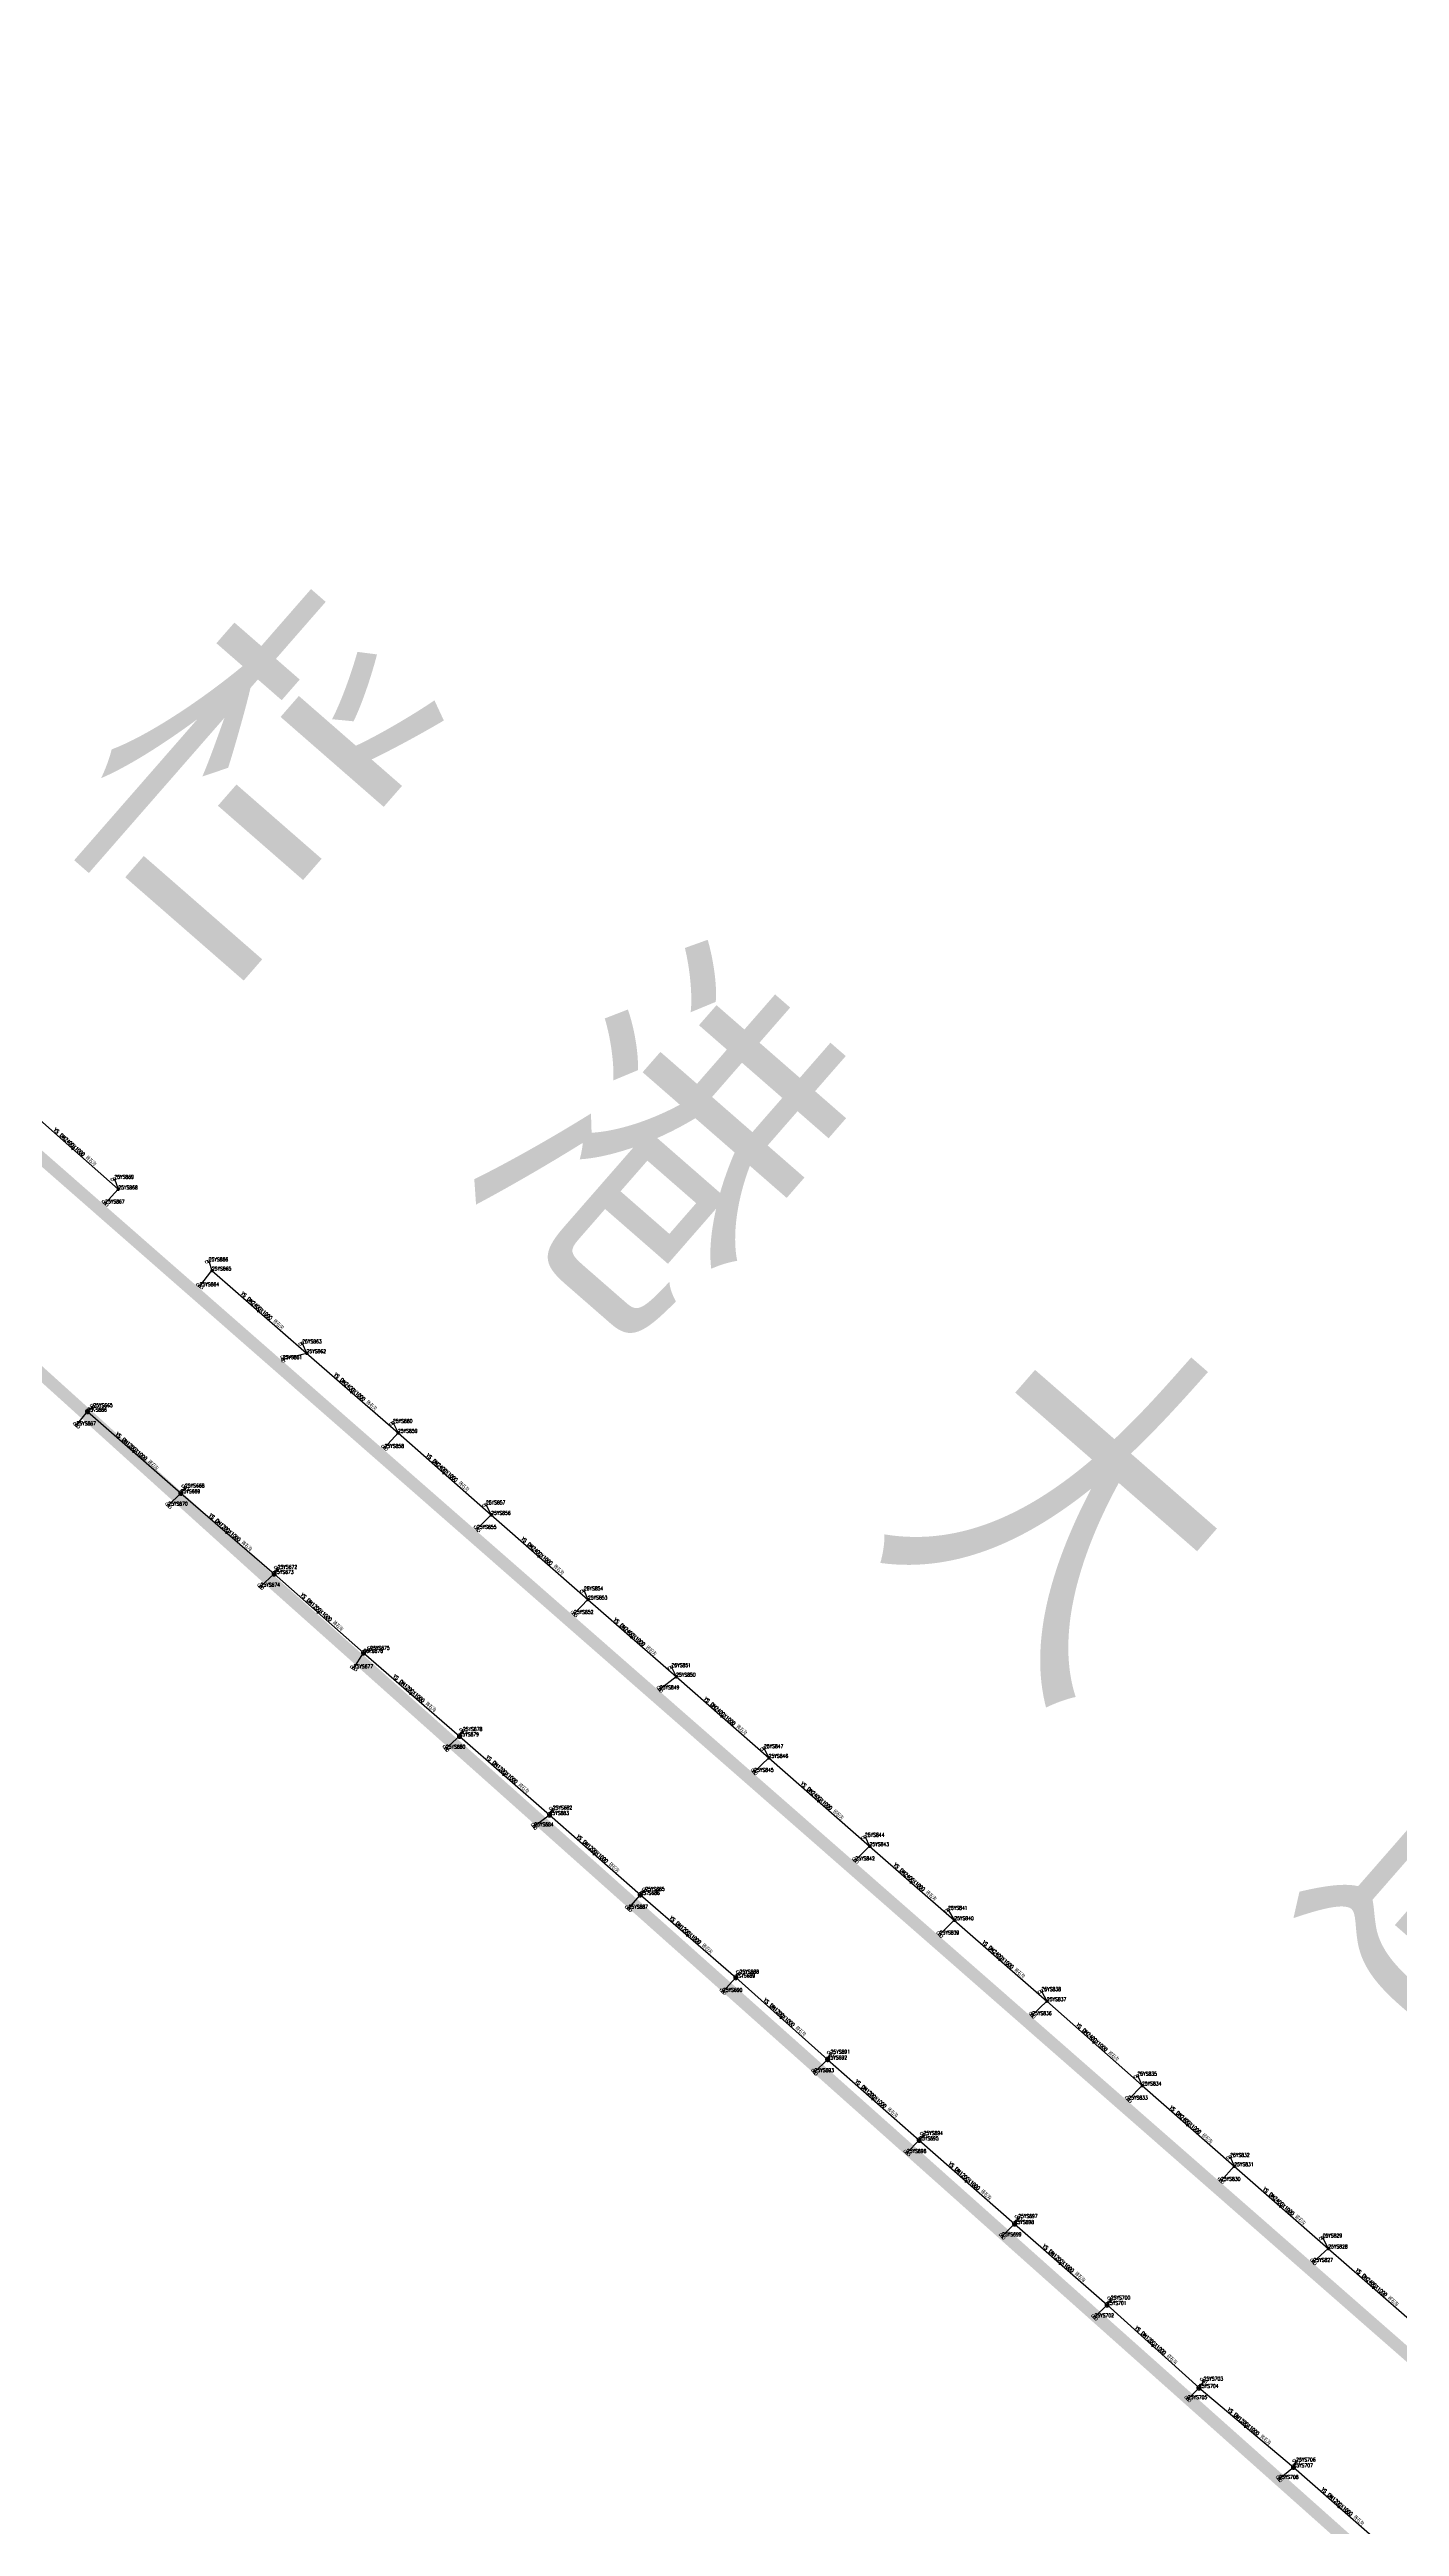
# Model space of a CAD drawing. Extents: x 78813 to 99477, y 2421021 to 2448125.
# Drawn here: x 87749 to 88078, y 2428685 to 2429288 of the extents above; entities that cross this region are included whole.
import ezdxf
from ezdxf.enums import TextEntityAlignment as Align

# ---------------------------------------------------------------- set-up
doc = ezdxf.new("R2010")
doc.units = 0
doc.set_wipeout_variables(frame=1)
doc.layers.get('0').update_dxf_attribs({"linetype": 'CONTINUOUS'})
doc.layers.add('DX_YS', color=42, linetype='CONTINUOUS')
doc.layers.add('道路', color=5, linetype='CONTINUOUS')
doc.layers.add('YSLINE', color=7, linetype='CONTINUOUS', true_color=0xcc9900)
doc.layers.add('道路名称', color=7, linetype='CONTINUOUS', lineweight=0)
doc.styles.add('CcNameZT', font='txt.SHX', dxfattribs={"width": 0.8, "bigfont": 'HZTXT.SHX'})
doc.styles.add('PointNameZT', font='txt.SHX', dxfattribs={"width": 0.8, "bigfont": 'HZTXT.SHX'})
doc.styles.add('宋体0.7', font='', dxfattribs={"width": 0.7})
doc.styles.get('宋体0.7').set_extended_font_data('SimSun')

# ---------------------------------------------------------------- blocks, each defined once
blk = doc.blocks.new('PS雨篦')
blk.add_lwpolyline([(-1.5, 0.5), (0, 0.5), (1.5, 0.5), (1.5, -0.5), (0, -0.5), (-1.5, -0.5)], close=True)
blk.add_wipeout([(-1.5, 0.5), (0, 0.5), (1.5, 0.5), (1.5, -0.5), (0, -0.5), (-1.5, -0.5)])
for p, q in [((-0.5, -0.5), (-0.5, 0.5)), ((0.5, -0.5), (0.5, 0.5))]:
    blk.add_line(p, q)
blk = doc.blocks.new('GC546')
at = {"color": 0}
for p in [(0.866, 0.5), (0.866, -0.5)]:
    blk.add_line(p, (0, 0), dxfattribs=at)
blk = doc.blocks.new('PS雨水井')
blk.add_lwpolyline([(1, 0), (1, 0.1), (1, 0.1), (1, 0.2), (1, 0.3), (0.9, 0.3), (0.9, 0.4), (0.9, 0.5), (0.8, 0.5), (0.8, 0.6), (0.8, 0.6), (0.7, 0.7), (0.7, 0.7), (0.6, 0.8), (0.6, 0.8), (0.5, 0.9), (0.4, 0.9), (0.4, 0.9), (0.3, 1), (0.2, 1), (0.2, 1), (0.1, 1), (0, 1), (0, 1), (-0.1, 1), (-0.2, 1), (-0.2, 1), (-0.3, 1), (-0.4, 0.9), (-0.4, 0.9), (-0.5, 0.9), (-0.6, 0.8), (-0.6, 0.8), (-0.7, 0.7), (-0.7, 0.7), (-0.8, 0.6), (-0.8, 0.6), (-0.8, 0.5), (-0.9, 0.5), (-0.9, 0.4), (-0.9, 0.3), (-1, 0.3), (-1, 0.2), (-1, 0.1), (-1, 0.1), (-1, 0), (-1, -0.1), (-1, -0.1), (-1, -0.2), (-1, -0.3), (-0.9, -0.3), (-0.9, -0.4), (-0.9, -0.5), (-0.8, -0.5), (-0.8, -0.6), (-0.8, -0.6), (-0.7, -0.7), (-0.7, -0.7), (-0.6, -0.8), (-0.6, -0.8), (-0.5, -0.9), (-0.4, -0.9), (-0.4, -0.9), (-0.3, -1), (-0.2, -1), (-0.2, -1), (-0.1, -1), (0, -1), (0, -1), (0.1, -1), (0.2, -1), (0.2, -1), (0.3, -1), (0.4, -0.9), (0.4, -0.9), (0.5, -0.9), (0.6, -0.8), (0.6, -0.8), (0.7, -0.7), (0.7, -0.7), (0.8, -0.6), (0.8, -0.6), (0.8, -0.5), (0.9, -0.5), (0.9, -0.4), (0.9, -0.3), (1, -0.3), (1, -0.2), (1, -0.1), (1, 0)], close=True)
blk.add_wipeout([(1, 0), (1, 0.1), (1, 0.1), (1, 0.2), (1, 0.3), (0.9, 0.3), (0.9, 0.4), (0.9, 0.5), (0.8, 0.5), (0.8, 0.6), (0.8, 0.6), (0.7, 0.7), (0.7, 0.7), (0.6, 0.8), (0.6, 0.8), (0.5, 0.9), (0.4, 0.9), (0.4, 0.9), (0.3, 1), (0.2, 1), (0.2, 1), (0.1, 1), (0, 1), (0, 1), (-0.1, 1), (-0.2, 1), (-0.2, 1), (-0.3, 1), (-0.4, 0.9), (-0.4, 0.9), (-0.5, 0.9), (-0.6, 0.8), (-0.6, 0.8), (-0.7, 0.7), (-0.7, 0.7), (-0.8, 0.6), (-0.8, 0.6), (-0.8, 0.5), (-0.9, 0.5), (-0.9, 0.4), (-0.9, 0.3), (-1, 0.3), (-1, 0.2), (-1, 0.1), (-1, 0.1), (-1, 0), (-1, -0.1), (-1, -0.1), (-1, -0.2), (-1, -0.3), (-0.9, -0.3), (-0.9, -0.4), (-0.9, -0.5), (-0.8, -0.5), (-0.8, -0.6), (-0.8, -0.6), (-0.7, -0.7), (-0.7, -0.7), (-0.6, -0.8), (-0.6, -0.8), (-0.5, -0.9), (-0.4, -0.9), (-0.4, -0.9), (-0.3, -1), (-0.2, -1), (-0.2, -1), (-0.1, -1), (0, -1), (0, -1), (0.1, -1), (0.2, -1), (0.2, -1), (0.3, -1), (0.4, -0.9), (0.4, -0.9), (0.5, -0.9), (0.6, -0.8), (0.6, -0.8), (0.7, -0.7), (0.7, -0.7), (0.8, -0.6), (0.8, -0.6), (0.8, -0.5), (0.9, -0.5), (0.9, -0.4), (0.9, -0.3), (1, -0.3), (1, -0.2), (1, -0.1)])
for p, q in [((-1, 0), (0, 0)), ((-0.9, 0.5), (0, 0.5)), ((0, 1), (0, 0)), ((0, 0.5), (0.9, 0.5)), ((0, 0), (0, -1)), ((0, 0), (1, 0)), ((-0.9, -0.5), (0, -0.5)), ((0, -0.5), (0.9, -0.5))]:
    blk.add_line(p, q)
blk = doc.blocks.new('PS管线点')
blk.add_wipeout([(0.5, 0), (0.5, 0), (0.5, 0.1), (0.5, 0.1), (0.5, 0.1), (0.5, 0.2), (0.5, 0.2), (0.4, 0.2), (0.4, 0.3), (0.4, 0.3), (0.4, 0.3), (0.4, 0.3), (0.3, 0.4), (0.3, 0.4), (0.3, 0.4), (0.2, 0.4), (0.2, 0.4), (0.2, 0.5), (0.2, 0.5), (0.1, 0.5), (0.1, 0.5), (0.1, 0.5), (0, 0.5), (0, 0.5), (-0.1, 0.5), (-0.1, 0.5), (-0.1, 0.5), (-0.2, 0.5), (-0.2, 0.5), (-0.2, 0.4), (-0.3, 0.4), (-0.3, 0.4), (-0.3, 0.4), (-0.3, 0.4), (-0.4, 0.3), (-0.4, 0.3), (-0.4, 0.3), (-0.4, 0.3), (-0.4, 0.2), (-0.5, 0.2), (-0.5, 0.2), (-0.5, 0.1), (-0.5, 0.1), (-0.5, 0.1), (-0.5, 0), (-0.5, 0), (-0.5, 0), (-0.5, -0.1), (-0.5, -0.1), (-0.5, -0.1), (-0.5, -0.2), (-0.5, -0.2), (-0.4, -0.2), (-0.4, -0.3), (-0.4, -0.3), (-0.4, -0.3), (-0.4, -0.3), (-0.3, -0.4), (-0.3, -0.4), (-0.3, -0.4), (-0.3, -0.4), (-0.2, -0.4), (-0.2, -0.5), (-0.2, -0.5), (-0.1, -0.5), (-0.1, -0.5), (-0.1, -0.5), (0, -0.5), (0, -0.5), (0.1, -0.5), (0.1, -0.5), (0.1, -0.5), (0.2, -0.5), (0.2, -0.5), (0.2, -0.4), (0.2, -0.4), (0.3, -0.4), (0.3, -0.4), (0.3, -0.4), (0.4, -0.3), (0.4, -0.3), (0.4, -0.3), (0.4, -0.3), (0.4, -0.2), (0.5, -0.2), (0.5, -0.2), (0.5, -0.1), (0.5, -0.1), (0.5, -0.1)])
blk.add_lwpolyline([(0.5, 0), (0.5, 0), (0.5, 0.1), (0.5, 0.1), (0.5, 0.1), (0.5, 0.2), (0.5, 0.2), (0.4, 0.2), (0.4, 0.3), (0.4, 0.3), (0.4, 0.3), (0.4, 0.3), (0.3, 0.4), (0.3, 0.4), (0.3, 0.4), (0.2, 0.4), (0.2, 0.4), (0.2, 0.5), (0.2, 0.5), (0.1, 0.5), (0.1, 0.5), (0.1, 0.5), (0, 0.5), (0, 0.5), (-0.1, 0.5), (-0.1, 0.5), (-0.1, 0.5), (-0.2, 0.5), (-0.2, 0.5), (-0.2, 0.4), (-0.3, 0.4), (-0.3, 0.4), (-0.3, 0.4), (-0.3, 0.4), (-0.4, 0.3), (-0.4, 0.3), (-0.4, 0.3), (-0.4, 0.3), (-0.4, 0.2), (-0.5, 0.2), (-0.5, 0.2), (-0.5, 0.1), (-0.5, 0.1), (-0.5, 0.1), (-0.5, 0), (-0.5, 0), (-0.5, 0), (-0.5, -0.1), (-0.5, -0.1), (-0.5, -0.1), (-0.5, -0.2), (-0.5, -0.2), (-0.4, -0.2), (-0.4, -0.3), (-0.4, -0.3), (-0.4, -0.3), (-0.4, -0.3), (-0.3, -0.4), (-0.3, -0.4), (-0.3, -0.4), (-0.3, -0.4), (-0.2, -0.4), (-0.2, -0.5), (-0.2, -0.5), (-0.1, -0.5), (-0.1, -0.5), (-0.1, -0.5), (0, -0.5), (0, -0.5), (0.1, -0.5), (0.1, -0.5), (0.1, -0.5), (0.2, -0.5), (0.2, -0.5), (0.2, -0.4), (0.2, -0.4), (0.3, -0.4), (0.3, -0.4), (0.3, -0.4), (0.4, -0.3), (0.4, -0.3), (0.4, -0.3), (0.4, -0.3), (0.4, -0.2), (0.5, -0.2), (0.5, -0.2), (0.5, -0.1), (0.5, -0.1), (0.5, -0.1), (0.5, 0)], close=True)

msp = doc.modelspace()

# ---------------------------------------------------------------- block references
at = {"layer": 'DX_YS', "yscale": 0.5, "zscale": 0.5}
for p, xscale, rotation in [((87754.35, 2429020.66, 0.66), 0.4999999998987829, 318.4786882264889), ((87800.02, 2428980.77, 0.7), 0.5000000001488256, 138.8772495140747), ((87822.69, 2428961, 0.62), 0.4999999998838444, 138.9369259146668), ((87769.53, 2428946.51, 1.34), 0.4999999999168072, 138.8044378640043), ((87845.17, 2428941.3, 0.58), 0.5000000000698391, 138.604641441798), ((87792.27, 2428926.73, 1.34), 0.4999999999220236, 139.1869473602591), ((87868.31, 2428920.97, 0.57), 0.500000000016181, 138.7965285695764), ((87814.54, 2428907.29, 1.31), 0.4999999999228772, 138.5533654738354), ((87890.84, 2428901.25, 0.54), 0.4999999998648231, 138.7984068578298), ((87837.11, 2428887.5, 1.26), 0.4999999999567444, 138.9526970372431), ((87912.86, 2428881.95, 0.62), 0.4999999999186363, 138.7386315817928), ((87859.77, 2428867.73, 1.16), 0.4999999998790344, 138.830723124026), ((87936.42, 2428861.3, 0.77), 0.4999999998960806, 138.8084639879149), ((87881.8, 2428848.4, 1.15), 0.5000000000955935, 138.6420082532537), ((87959.03, 2428841.51, 0.74), 0.5000000000468401, 138.8034588930723), ((87904.48, 2428828.59, 1.22), 0.4999999999840575, 139.0714487561893), ((87980.62, 2428822.61, 0.62), 0.499999999905061, 138.7993304618535), ((87927.3, 2428808.52, 1.33), 0.4999999999506762, 138.2722597490295), ((88003.49, 2428802.47, 0.47), 0.4999999998754719, 138.4498722183189), ((87949.64, 2428788.69, 1.3), 0.5000000001057299, 138.5452475164041), ((88026.3, 2428782.35, 0.25), 0.5000000000910044, 138.761006475006), ((87972.42, 2428768.64, 1.23), 0.4999999998901451, 138.7438434509507), ((88048.99, 2428762.49, 0.22), 0.5000000000421808, 138.8466550005106), ((87995.31, 2428748.57, 1.17), 0.5000000000019504, 138.761726936702), ((88071.62, 2428742.7, 0.28), 0.5000000000167466, 138.778493147714), ((88017.77, 2428728.58, 1.11), 0.4999999999288102, 137.9163837657142), ((88040.46, 2428708.8, 1.21), 0.4999999998573933, 139.9270404709719), ((88063.2, 2428689.26, 1.3), 0.4999999998881965, 138.7055019330522)]:
    msp.add_blockref('GC546', p, dxfattribs=dict(at, xscale=xscale, rotation=rotation))

# ---------------------------------------------------------------- texts
at = {"layer": 'DX_YS', "style": 'CcNameZT', "width": 0.8}
for s, rotation, p in [(' YS DN2400X1000 砖石沟', 318.47869, (87754.52, 2429020.85, 0.65)), (' YS DN2400X1000 砖石沟', 318.87724, (87800.18, 2428980.96, 0.74)), (' YS DN2400X1000 砖石沟', 318.93692, (87822.85, 2428961.19, 0.67)), (' YS DN1200X1000 砖石沟', 318.80443, (87769.69, 2428946.69, 1.31)), (' YS DN2400X1000 砖石沟', 318.60464, (87845.34, 2428941.48, 0.57)), (' YS DN1200X1000 砖石沟', 319.18694, (87792.44, 2428926.92, 1.36)), (' YS DN2400X1000 砖石沟', 318.79652, (87868.47, 2428921.16, 0.6)), (' YS DN1200X1000 砖石沟', 318.55336, (87814.71, 2428907.47, 1.31)), (' YS DN2400X1000 砖石沟', 318.7984, (87891, 2428901.43, 0.55)), (' YS DN1200X1000 砖石沟', 318.95269, (87837.28, 2428887.69, 1.32)), (' YS DN2400X1000 砖石沟', 318.73863, (87913.02, 2428882.13, 0.54)), (' YS DN1200X1000 砖石沟', 318.83072, (87859.93, 2428867.92, 1.2)), (' YS DN2400X1000 砖石沟', 318.80846, (87936.59, 2428861.49, 0.7)), (' YS DN1200X1000 砖石沟', 318.642, (87881.96, 2428848.59, 1.13)), (' YS DN2400X1000 砖石沟', 318.80345, (87959.19, 2428841.7, 0.84)), (' YS DN1200X1000 砖石沟', 319.07144, (87904.64, 2428828.78, 1.16)), (' YS DN2400X1000 砖石沟', 318.79932, (87980.78, 2428822.8, 0.65)), (' YS DN1200X1000 砖石沟', 318.27225, (87927.46, 2428808.71, 1.28)), (' YS DN2400X1000 砖石沟', 318.44987, (88003.65, 2428802.65, 0.58)), (' YS DN1200X1000 砖石沟', 318.54524, (87949.81, 2428788.88, 1.37)), (' YS DN2400X1000 砖石沟', 318.761, (88026.47, 2428782.54, 0.37)), (' YS DN1200X1000 砖石沟', 318.74384, (87972.58, 2428768.83, 1.23)), (' YS DN2400X1000 砖石沟', 318.84665, (88049.16, 2428762.68, 0.14)), (' YS DN1200X1000 砖石沟', 318.76172, (87995.48, 2428748.76, 1.24)), (' YS DN2400X1000 砖石沟', 318.77849, (88071.78, 2428742.88, 0.29)), (' YS DN1200X1000 砖石沟', 317.91638, (88017.94, 2428728.77, 1.11)), (' YS DN1200X1000 砖石沟', 319.92703, (88040.62, 2428709, 1.11)), (' YS DN1200X1000 砖石沟', 318.7055, (88063.37, 2428689.44, 1.32))]:
    msp.add_text(s, height=0.9, rotation=rotation, dxfattribs=at).set_placement(p, align=Align.CENTER)
at = {"layer": 'DX_YS', "style": 'PointNameZT', "width": 0.8}
for s, p in [('25YS869', (87764.73, 2429013.21, 2.19)), ('25YS868', (87765.67, 2429010.64, 0.65)), ('25YS867', (87762.47, 2429007.2, 2.33)), ('25YS866', (87787.71, 2428993.09, 2.22)), ('25YS864', (87785.5, 2428987.02, 2.28)), ('25YS865', (87788.48, 2428990.84, 0.74)), ('25YS861', (87805.74, 2428969.26, 2.21)), ('25YS863', (87810.49, 2428973.11, 2.09)), ('25YS862', (87811.55, 2428970.7, 0.67)), ('25YS666', (87758.16, 2428956.45, 1.31)), ('25YS665', (87759.58, 2428957.54, 2.64)), ('25YS667', (87755.49, 2428953.1, 2.83)), ('25YS860', (87832.61, 2428953.69, 2.09)), ('25YS859', (87833.82, 2428951.3, 0.57)), ('25YS858', (87830.54, 2428947.61, 1.99)), ('25YS668', (87781.94, 2428937.95, 2.7)), ('25YS670', (87777.85, 2428933.54, 2.74)), ('25YS669', (87780.89, 2428936.56, 1.36)), ('25YS857', (87855.25, 2428933.84, 2.04)), ('25YS855', (87853.08, 2428927.87, 2.07)), ('25YS856', (87856.52, 2428931.29, 0.6)), ('25YS674', (87800.35, 2428913.78, 2.68)), ('25YS673', (87803.66, 2428916.9, 1.31)), ('25YS672', (87804.52, 2428918.14, 2.65)), ('25YS854', (87879.09, 2428912.89, 1.82)), ('25YS853', (87880.1, 2428910.65, 0.55)), ('25YS852', (87876.7, 2428907.13, 1.92)), ('25YS676', (87825.43, 2428897.67, 1.32)), ('25YS675', (87827.04, 2428898.41, 2.57)), ('25YS677', (87823.03, 2428893.88, 2.62)), ('25YS851', (87900.45, 2428894.18, 1.76)), ('25YS850', (87901.58, 2428891.84, 0.54)), ('25YS849', (87897.61, 2428888.77, 1.77)), ('25YS679', (87848.8, 2428877.32, 1.2)), ('25YS678', (87849.63, 2428878.6, 2.4)), ('25YS680', (87845.49, 2428874.3, 2.48)), ('25YS847', (87922.98, 2428874.43, 1.82)), ('25YS846', (87924.13, 2428872.05, 0.7)), ('25YS845', (87920.6, 2428868.65, 1.88)), ('25YS682', (87871.53, 2428859.46, 2.35)), ('25YS684', (87866.99, 2428855.37, 2.41)), ('25YS683', (87870.73, 2428858.14, 1.13)), ('25YS844', (87947.59, 2428852.83, 1.99)), ('25YS843', (87948.71, 2428850.54, 0.84)), ('25YS842', (87945.24, 2428847.07, 2.28)), ('25YS687', (87889.99, 2428835.29, 2.48)), ('25YS686', (87892.86, 2428838.66, 1.16)), ('25YS685', (87894.06, 2428839.63, 2.47)), ('25YS841', (87967.84, 2428835.02, 1.92)), ('25YS839', (87965.81, 2428828.99, 2.05)), ('25YS840', (87969.34, 2428832.48, 0.65)), ('25YS689', (87916.1, 2428818.51, 1.28)), ('25YS688', (87917.02, 2428819.48, 2.46)), ('25YS690', (87912.99, 2428815.02, 2.48)), ('25YS838', (87990.59, 2428815.21, 1.91)), ('25YS837', (87991.9, 2428812.74, 0.58)), ('25YS836', (87988.33, 2428809.34, 2.13)), ('25YS691', (87939.2, 2428799.95, 2.64)), ('25YS693', (87935.28, 2428795.45, 2.64)), ('25YS692', (87938.49, 2428798.54, 1.37)), ('25YS835', (88013.97, 2428794.58, 1.9)), ('25YS833', (88011.75, 2428788.76, 1.92)), ('25YS834', (88015.08, 2428792.19, 0.37)), ('25YS696', (87957.79, 2428775.75, 2.54)), ('25YS695', (87960.79, 2428778.84, 1.23)), ('25YS694', (87961.84, 2428780.13, 2.57)), ('25YS832', (88036.56, 2428774.78, 1.92)), ('25YS830', (88034.32, 2428768.96, 1.77)), ('25YS831', (88037.53, 2428772.51, 0.14)), ('25YS698', (87984.04, 2428758.45, 1.24)), ('25YS697', (87984.92, 2428759.91, 2.56)), ('25YS699', (87980.99, 2428755.43, 2.57)), ('25YS829', (88059.08, 2428755.14, 2.06)), ('25YS828', (88060.45, 2428752.48, 0.29)), ('25YS827', (88056.85, 2428749.21, 2.01)), ('25YS701', (88006.58, 2428738.7, 1.11)), ('25YS700', (88007.48, 2428740.02, 2.69)), ('25YS702', (88003.51, 2428735.67, 2.63)), ('25YS705', (88026.23, 2428715.75, 2.69)), ('25YS704', (88028.97, 2428718.47, 1.11)), ('25YS703', (88030.1, 2428720.26, 2.53)), ('25YS708', (88048.48, 2428696.3, 2.74)), ('25YS707', (88051.96, 2428699.13, 1.32)), ('25YS706', (88052.63, 2428700.54, 2.63))]:
    msp.add_text(s, height=0.9, dxfattribs=at).set_placement(p)

# ---------------------------------------------------------------- next in the draw order: block references
at = {"layer": 'DX_YS', "xscale": 0.5, "yscale": 0.5, "zscale": 0.5}
for name, p in [('PS管线点', (87765.67, 2429010.64, 0.65)), ('PS管线点', (87788.48, 2428990.84, 0.74)), ('PS管线点', (87811.55, 2428970.7, 0.67)), ('PS雨水井', (87758.16, 2428956.45, 1.31)), ('PS管线点', (87833.82, 2428951.3, 0.57)), ('PS雨水井', (87780.89, 2428936.56, 1.36)), ('PS雨水井', (87803.66, 2428916.9, 1.31)), ('PS雨水井', (87825.43, 2428897.67, 1.32)), ('PS雨水井', (87848.8, 2428877.32, 1.2)), ('PS雨水井', (87870.73, 2428858.14, 1.13)), ('PS雨水井', (87892.86, 2428838.66, 1.16)), ('PS雨水井', (87916.1, 2428818.51, 1.28)), ('PS雨水井', (87938.49, 2428798.54, 1.37)), ('PS雨水井', (87960.79, 2428778.84, 1.23)), ('PS雨水井', (87984.04, 2428758.45, 1.24)), ('PS雨水井', (88006.58, 2428738.7, 1.11)), ('PS雨水井', (88028.97, 2428718.47, 1.11)), ('PS雨水井', (88051.96, 2428699.13, 1.32))]:
    msp.add_blockref(name, p, dxfattribs=at)
at = {"layer": 'DX_YS', "yscale": 0.5, "zscale": 0.5}
for p, xscale, rotation in [((87805.74, 2428969.26, 2.21), 0.5000000000091982, 283.9156453611807), ((87855.25, 2428933.84, 2.04), 0.5000000000129083, 206.4480477067853), ((87853.08, 2428927.87, 2.07), 0.4999999998876768, 314.7912883456551), ((87879.09, 2428912.89, 1.82), 0.5000000000063802, 204.1139958705978), ((87876.7, 2428907.13, 1.92), 0.4999999998449715, 316.0768615395095), ((87900.45, 2428894.18, 1.76), 0.5000000000231469, 205.9036716655062), ((87897.61, 2428888.77, 1.77), 0.4999999999663171, 307.7168190353341), ((87922.98, 2428874.43, 1.82), 0.499999999927897, 205.9733940869487), ((87920.6, 2428868.65, 1.88), 0.5000000001022237, 313.8860786765219), ((87947.59, 2428852.83, 1.99), 0.5000000000021583, 206.2237699119475), ((87945.24, 2428847.07, 2.28), 0.5000000001558831, 315.0412377579772), ((87967.84, 2428835.02, 1.92), 0.5000000000405302, 210.5807468025003), ((87965.81, 2428828.99, 2.05), 0.4999999998549267, 314.6577937986825), ((87990.59, 2428815.21, 1.91), 0.5000000001015935, 207.8759596232291), ((87988.33, 2428809.34, 2.13), 0.4999999999839507, 313.6268748032964), ((88013.97, 2428794.58, 1.9), 0.5000000000148153, 204.7933808625745), ((88011.75, 2428788.76, 1.92), 0.4999999999370602, 315.8978201632664), ((88034.32, 2428768.96, 1.77), 0.5000000001141545, 317.9380573868326), ((88036.56, 2428774.78, 1.92), 0.5000000000225336, 203.0676463683317), ((88059.08, 2428755.14, 2.06), 0.5000000000268717, 207.3017685122305), ((88056.85, 2428749.21, 2.01), 0.5000000001199927, 312.1579801267646)]:
    msp.add_blockref('PS雨篦', p, dxfattribs=dict(at, xscale=xscale, rotation=rotation))

# ---------------------------------------------------------------- next in the draw order: block references
for p, xscale, rotation in [((87764.73, 2429013.21, 2.19), 0.4999999999960034, 200.0654691449517), ((87762.47, 2429007.2, 2.33), 0.4999999999589947, 317.0955677919833), ((87787.71, 2428993.09, 2.22), 0.4999999999550083, 198.9161578792953), ((87785.5, 2428987.02, 2.28), 0.5000000001396755, 322.0202064610147), ((87810.49, 2428973.11, 2.09), 0.4999999999381343, 203.7590623748569), ((87759.58, 2428957.54, 2.64), 0.5000000000255511, 127.4668408118557), ((87755.49, 2428953.1, 2.83), 0.4999999999302714, 321.4612978151146), ((87832.61, 2428953.69, 2.09), 0.4999999999810277, 206.8520059348774), ((87830.54, 2428947.61, 1.99), 0.4999999998700063, 318.407906717239), ((87781.94, 2428937.95, 2.7), 0.4999999998950749, 142.7945044243649), ((87777.85, 2428933.54, 2.74), 0.5000000000564819, 314.8013527205096), ((87804.52, 2428918.14, 2.65), 0.5000000001162543, 144.9645174489369), ((87827.04, 2428898.41, 2.57), 0.4999999999512175, 114.7683530550339), ((87823.03, 2428893.88, 2.62), 0.4999999999159286, 327.6464379031538), ((87849.63, 2428878.6, 2.4), 0.5000000001184759, 147.0595346230317), ((87871.53, 2428859.46, 2.35), 0.5000000001078664, 148.7680904336142), ((87866.99, 2428855.37, 2.41), 0.4999999999907717, 306.5233696823204), ((87894.06, 2428839.63, 2.47), 0.5000000000608738, 128.8453434272984), ((87917.02, 2428819.48, 2.46), 0.500000000018486, 136.5448845041171), ((87912.99, 2428815.02, 2.48), 0.4999999999828933, 318.2168450646593), ((87939.2, 2428799.95, 2.64), 0.4999999999832643, 153.4511707384702), ((87935.28, 2428795.45, 2.64), 0.500000000162689, 313.8645893422058), ((87961.84, 2428780.13, 2.57), 0.5000000000706695, 141.000049276496), ((87984.92, 2428759.91, 2.56), 0.5000000000761307, 149.1345208477891), ((87980.99, 2428755.43, 2.57), 0.499999999949774, 314.6416703118233), ((88007.48, 2428740.02, 2.69), 0.4999999999527757, 145.5062169033955), ((88026.23, 2428715.75, 2.69), 0.4999999999244048, 314.8950628020873), ((88030.1, 2428720.26, 2.53), 0.5000000000856969, 147.6892879776757), ((88048.48, 2428696.3, 2.74), 0.5000000001136059, 309.2363776916127)]:
    msp.add_blockref('PS雨篦', p, dxfattribs=dict(at, xscale=xscale, rotation=rotation))
at = {"layer": 'DX_YS', "xscale": 0.5, "yscale": 0.5, "zscale": 0.5}
for p in [(87856.52, 2428931.29, 0.6), (87880.1, 2428910.65, 0.55), (87901.58, 2428891.84, 0.54), (87924.13, 2428872.05, 0.7), (87948.71, 2428850.54, 0.84), (87969.34, 2428832.48, 0.65), (87991.9, 2428812.74, 0.58), (88015.08, 2428792.19, 0.37), (88037.53, 2428772.51, 0.14), (88060.45, 2428752.48, 0.29)]:
    msp.add_blockref('PS管线点', p, dxfattribs=at)

# ---------------------------------------------------------------- next in the draw order: linework, layer by layer
at = {"layer": 'YSLINE'}
for p, q in [((87765.67, 2429010.64, 0.65), (87743.04, 2429030.68, 0.67)), ((87764.73, 2429013.21, 2.19), (87765.67, 2429010.64, 1.68)), ((87762.47, 2429007.2, 2.33), (87765.67, 2429010.64, 1.95)), ((87787.71, 2428993.09, 2.22), (87788.48, 2428990.84, 1.76)), ((87785.5, 2428987.02, 2.28), (87788.48, 2428990.84, 1.95)), ((87788.48, 2428990.84, 0.74), (87811.55, 2428970.7, 0.67)), ((87805.74, 2428969.26, 2.21), (87811.55, 2428970.7, 1.84)), ((87810.49, 2428973.11, 2.09), (87811.55, 2428970.7, 1.72)), ((87811.55, 2428970.7, 0.67), (87833.82, 2428951.3, 0.57)), ((87759.58, 2428957.54, 2.64), (87758.16, 2428956.45, 2.41)), ((87755.49, 2428953.1, 2.83), (87758.16, 2428956.45, 2.41)), ((87758.16, 2428956.45, 1.31), (87780.89, 2428936.56, 1.36)), ((87830.54, 2428947.61, 1.99), (87833.82, 2428951.3, 1.79)), ((87832.61, 2428953.69, 2.09), (87833.82, 2428951.3, 1.44)), ((87833.82, 2428951.3, 0.57), (87856.52, 2428931.29, 0.6)), ((87777.85, 2428933.54, 2.74), (87780.89, 2428936.56, 2.54)), ((87781.94, 2428937.95, 2.7), (87780.89, 2428936.56, 2.64)), ((87855.25, 2428933.84, 2.04), (87856.52, 2428931.29, 1.26)), ((87853.08, 2428927.87, 2.07), (87856.52, 2428931.29, 1.77)), ((87856.52, 2428931.29, 0.6), (87880.1, 2428910.65, 0.55)), ((87876.7, 2428907.13, 1.92), (87880.1, 2428910.65, 1.6)), ((87879.09, 2428912.89, 1.82), (87880.1, 2428910.65, 1.23)), ((87880.1, 2428910.65, 0.55), (87901.58, 2428891.84, 0.54)), ((87823.03, 2428893.88, 2.62), (87825.43, 2428897.67, 2.18)), ((87827.04, 2428898.41, 2.57), (87825.43, 2428897.67, 2.18)), ((87897.61, 2428888.77, 1.77), (87901.58, 2428891.84, 1.63)), ((87900.45, 2428894.18, 1.76), (87901.58, 2428891.84, 1.42)), ((87901.58, 2428891.84, 0.54), (87924.13, 2428872.05, 0.7)), ((87922.98, 2428874.43, 1.82), (87924.13, 2428872.05, 1.36)), ((87920.6, 2428868.65, 1.88), (87924.13, 2428872.05, 1.48)), ((87924.13, 2428872.05, 0.7), (87948.71, 2428850.54, 0.84)), ((87866.99, 2428855.37, 2.41), (87870.73, 2428858.14, 1.81)), ((87871.53, 2428859.46, 2.35), (87870.73, 2428858.14, 2.28)), ((87945.24, 2428847.07, 2.28), (87948.71, 2428850.54, 1.81)), ((87947.59, 2428852.83, 1.99), (87948.71, 2428850.54, 1.55)), ((87948.71, 2428850.54, 0.84), (87969.34, 2428832.48, 0.65)), ((87965.81, 2428828.99, 2.05), (87969.34, 2428832.48, 1.76)), ((87967.84, 2428835.02, 1.92), (87969.34, 2428832.48, 1.43)), ((87969.34, 2428832.48, 0.65), (87991.9, 2428812.74, 0.58)), ((87912.99, 2428815.02, 2.48), (87916.1, 2428818.51, 2.1)), ((87917.02, 2428819.48, 2.46), (87916.1, 2428818.51, 2.1)), ((87916.1, 2428818.51, 1.28), (87938.49, 2428798.54, 1.37)), ((87988.33, 2428809.34, 2.13), (87991.9, 2428812.74, 1.79)), ((87990.59, 2428815.21, 1.91), (87991.9, 2428812.74, 1.52)), ((87991.9, 2428812.74, 0.58), (88015.08, 2428792.19, 0.37)), ((87939.2, 2428799.95, 2.64), (87938.49, 2428798.54, 2.51)), ((87935.28, 2428795.45, 2.64), (87938.49, 2428798.54, 2.41)), ((88013.97, 2428794.58, 1.9), (88015.08, 2428792.19, 1.36)), ((88011.75, 2428788.76, 1.92), (88015.08, 2428792.19, 1.55)), ((88015.08, 2428792.19, 0.37), (88037.53, 2428772.51, 0.14)), ((88034.32, 2428768.96, 1.77), (88037.53, 2428772.51, 1.36)), ((88036.56, 2428774.78, 1.92), (88037.53, 2428772.51, 1.36)), ((88037.53, 2428772.51, 0.14), (88060.45, 2428752.48, 0.29)), ((87980.99, 2428755.43, 2.57), (87984.04, 2428758.45, 2.34)), ((87984.92, 2428759.91, 2.56), (87984.04, 2428758.45, 2.47)), ((88056.85, 2428749.21, 2.01), (88060.45, 2428752.48, 1.57)), ((88059.08, 2428755.14, 2.06), (88060.45, 2428752.48, 0.84)), ((88060.45, 2428752.48, 0.29), (88082.78, 2428732.91, 0.28)), ((88026.23, 2428715.75, 2.69), (88028.97, 2428718.47, 2.16)), ((88030.1, 2428720.26, 2.53), (88028.97, 2428718.47, 2.16))]:
    msp.add_line(p, q, dxfattribs=at)

# ---------------------------------------------------------------- next in the draw order: block references
at = {"layer": 'DX_YS', "yscale": 0.5, "zscale": 0.5}
for p, xscale, rotation in [((87800.35, 2428913.78, 2.68), 0.5000000001267461, 313.2702359762886), ((87845.49, 2428874.3, 2.48), 0.4999999999117763, 312.4294842617397), ((87889.99, 2428835.29, 2.48), 0.499999999914598, 319.5826826521817), ((87957.79, 2428775.75, 2.54), 0.4999999998626963, 315.8926781612477), ((88003.51, 2428735.67, 2.63), 0.5000000000356944, 314.6708796570744), ((88052.63, 2428700.54, 2.63), 0.5000000000853054, 154.4861295507129)]:
    msp.add_blockref('PS雨篦', p, dxfattribs=dict(at, xscale=xscale, rotation=rotation))

# ---------------------------------------------------------------- next in the draw order: linework, layer by layer
at = {"layer": 'YSLINE'}
for p, q in [((87780.89, 2428936.56, 1.36), (87803.66, 2428916.9, 1.31)), ((87800.35, 2428913.78, 2.68), (87803.66, 2428916.9, 2.33)), ((87804.52, 2428918.14, 2.65), (87803.66, 2428916.9, 2.52)), ((87803.66, 2428916.9, 1.31), (87825.43, 2428897.67, 1.32)), ((87825.43, 2428897.67, 1.32), (87848.8, 2428877.32, 1.2)), ((87849.63, 2428878.6, 2.4), (87848.8, 2428877.32, 2.45)), ((87845.49, 2428874.3, 2.48), (87848.8, 2428877.32, 1.87)), ((87848.8, 2428877.32, 1.2), (87870.73, 2428858.14, 1.13)), ((87870.73, 2428858.14, 1.13), (87892.86, 2428838.66, 1.16)), ((87889.99, 2428835.29, 2.48), (87892.86, 2428838.66, 1.93)), ((87894.06, 2428839.63, 2.47), (87892.86, 2428838.66, 2.29)), ((87892.86, 2428838.66, 1.16), (87916.1, 2428818.51, 1.28)), ((87938.49, 2428798.54, 1.37), (87960.79, 2428778.84, 1.23)), ((87957.79, 2428775.75, 2.54), (87960.79, 2428778.84, 2.37)), ((87961.84, 2428780.13, 2.57), (87960.79, 2428778.84, 2.42)), ((87960.79, 2428778.84, 1.23), (87984.04, 2428758.45, 1.24)), ((87984.04, 2428758.45, 1.24), (88006.58, 2428738.7, 1.11)), ((88007.48, 2428740.02, 2.69), (88006.58, 2428738.7, 2.51)), ((88003.51, 2428735.67, 2.63), (88006.58, 2428738.7, 2.51)), ((88006.58, 2428738.7, 1.11), (88028.97, 2428718.47, 1.11)), ((88028.97, 2428718.47, 1.11), (88051.96, 2428699.13, 1.32)), ((88048.48, 2428696.3, 2.74), (88051.96, 2428699.13, 2.33)), ((88052.63, 2428700.54, 2.63), (88051.96, 2428699.13, 2.33)), ((88051.96, 2428699.13, 1.32), (88074.45, 2428679.38, 1.28))]:
    msp.add_line(p, q, dxfattribs=at)
at = {"layer": '道路', "const_width": 3, "flags": 128}
for points in [[(83418.46, 2432865.07), (84960.96, 2431447.82), (86043.08, 2430511), (88488.76, 2428368.31)], [(88464.83, 2428324.89), (88464.83, 2428324.89), (88464.83, 2428324.89), (87801.99, 2428915.9), (87628.81, 2429072.45), (87387.56, 2429283.29)]]:
    msp.add_lwpolyline(points, dxfattribs=at)

# ---------------------------------------------------------------- next in the draw order: texts
at = {"layer": '道路名称', "linetype": 'Continuous', "style": '宋体0.7', "width": 0.7}
msp.add_text('高  栏  港  大  道', height=70, rotation=318.88452, dxfattribs=at).set_placement((87899.79, 2429022.89), align=Align.MIDDLE)

doc.saveas('drawing.dxf')
